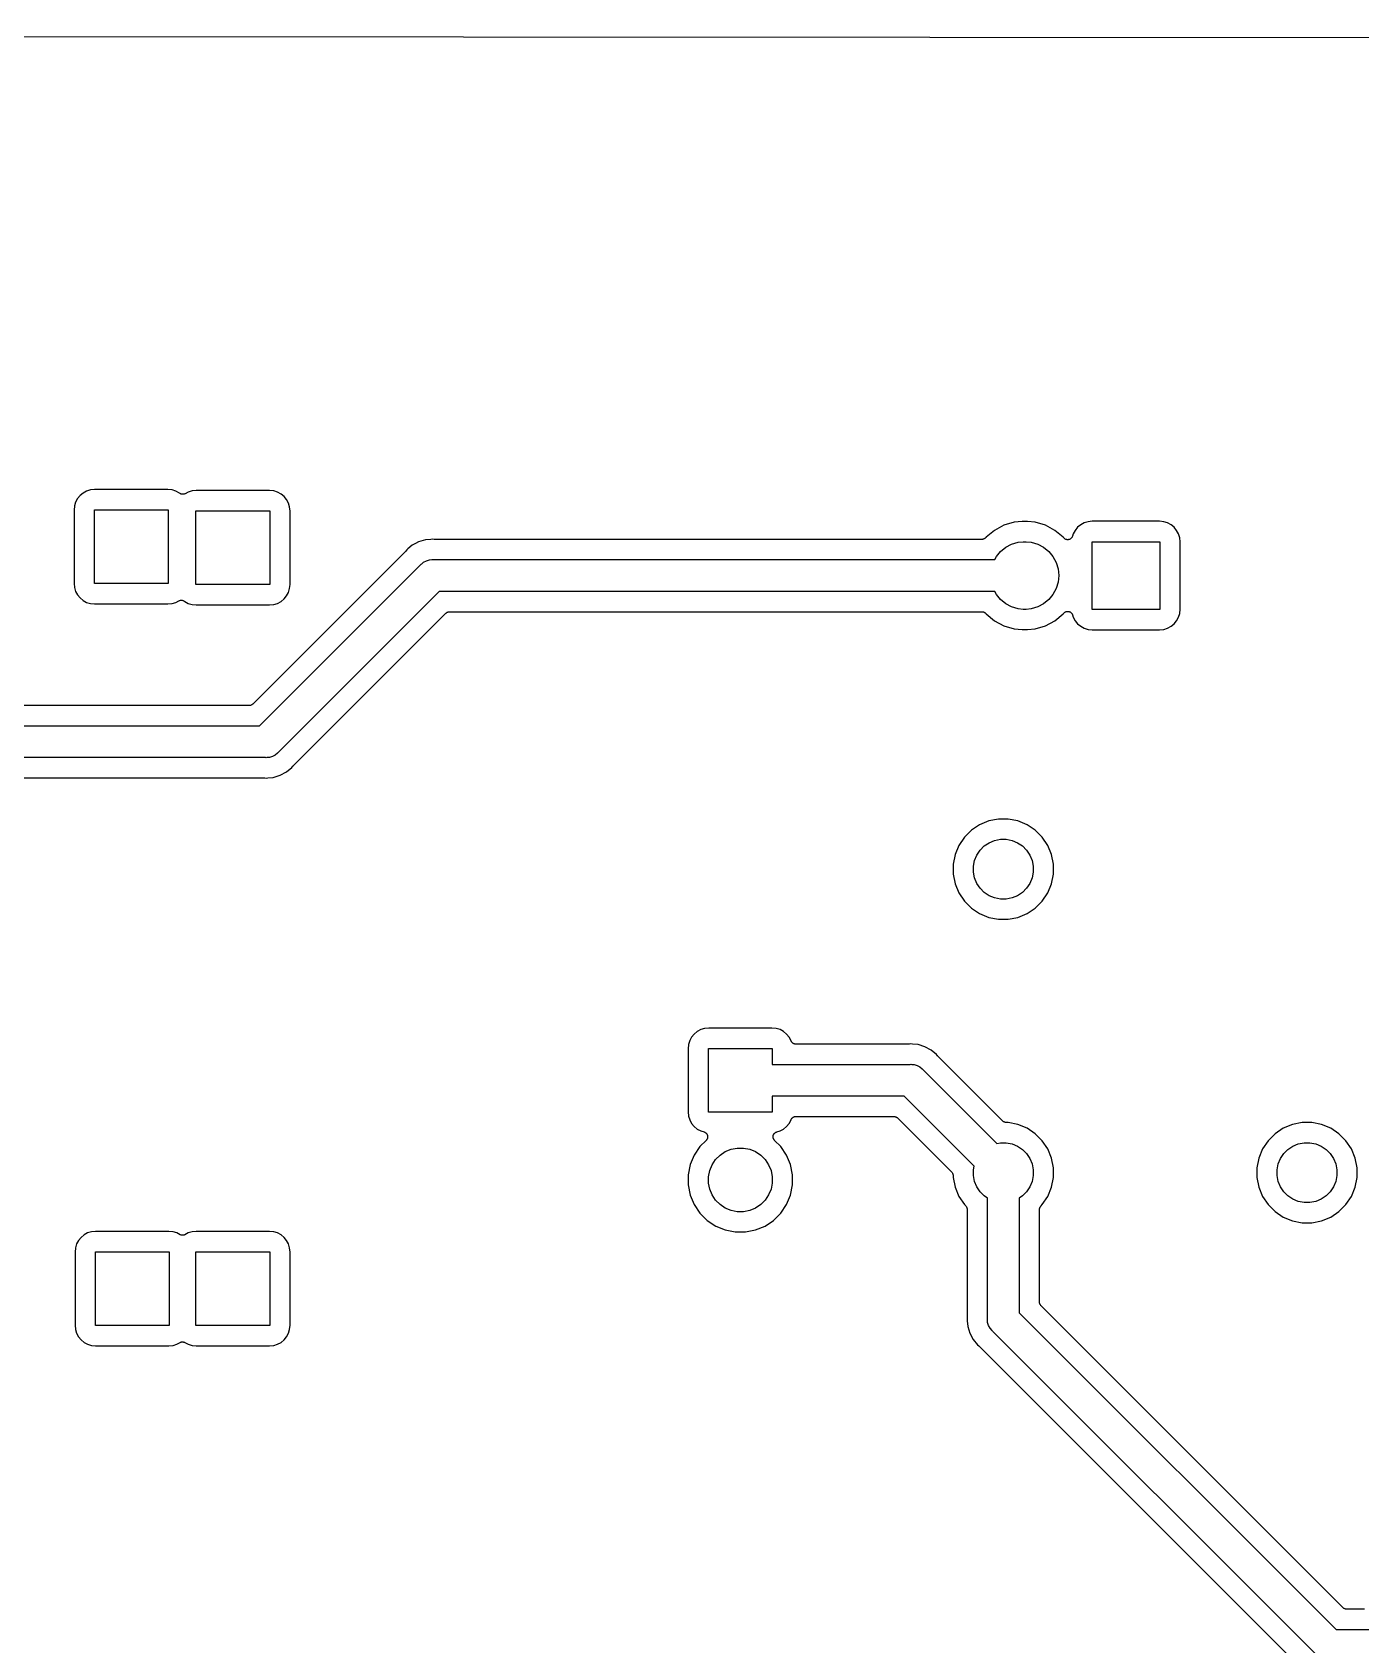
# Model space of a CAD drawing. Extents: x 1.72 to 9.76, y -6.3 to -1.2.
# Drawn here: x 7.324 to 8.637, y -2.794 to -1.2 of the extents above; entities that cross this region are included whole.
import ezdxf

# ---------------------------------------------------------------- set-up
doc = ezdxf.new("R2010")
doc.units = 0
doc.header["$MEASUREMENT"] = 0
doc.layers.add('BLACK', color=7, linetype='CONTINUOUS')

msp = doc.modelspace()

# ---------------------------------------------------------------- linework, layer by layer
at = {"layer": 'BLACK', "linetype": 'CONTINUOUS'}
for p, q in [((1.73651, -1.20029), (9.74654, -1.20628)), ((7.37465, -1.65573), (7.37161, -1.65823)), ((7.37813, -1.65387), (7.37465, -1.65573)), ((7.38189, -1.65273), (7.37813, -1.65387)), ((7.38606, -1.65232), (7.38189, -1.65273)), ((7.4584, -1.65232), (7.38606, -1.65232)), ((7.46257, -1.65273), (7.4584, -1.65232)), ((7.46634, -1.65387), (7.46257, -1.65273)), ((7.46982, -1.65573), (7.46634, -1.65387)), ((7.47002, -1.6559), (7.46982, -1.65573)), ((7.47041, -1.65616), (7.47002, -1.6559)), ((7.47079, -1.65642), (7.47041, -1.65616)), ((7.47081, -1.65643), (7.47079, -1.65642)), ((7.47083, -1.65644), (7.47081, -1.65643)), ((7.47126, -1.65662), (7.47083, -1.65644)), ((7.47169, -1.6568), (7.47126, -1.65662)), ((7.47171, -1.65681), (7.47169, -1.6568)), ((7.47173, -1.65682), (7.47171, -1.65681)), ((7.47219, -1.65691), (7.47173, -1.65682)), ((7.47265, -1.65701), (7.47219, -1.65691)), ((7.47267, -1.65701), (7.47265, -1.65701)), ((7.47269, -1.65701), (7.47267, -1.65701)), ((7.47316, -1.65701), (7.47269, -1.65701)), ((7.47362, -1.65702), (7.47316, -1.65701)), ((7.47364, -1.65701), (7.47362, -1.65702)), ((7.47367, -1.65701), (7.47364, -1.65701)), ((7.47412, -1.65692), (7.47367, -1.65701)), ((7.47458, -1.65684), (7.47412, -1.65692)), ((7.4746, -1.65683), (7.47458, -1.65684)), ((7.47462, -1.65683), (7.4746, -1.65683)), ((7.47505, -1.65665), (7.47462, -1.65683)), ((7.47549, -1.65648), (7.47505, -1.65665)), ((7.47553, -1.65646), (7.47549, -1.65648)), ((7.47555, -1.65644), (7.47553, -1.65646)), ((7.47553, -1.65646), (7.47553, -1.65646)), ((7.47553, -1.65646), (7.47553, -1.65646)), ((7.47852, -1.65486), (7.47555, -1.65644)), ((7.48229, -1.65371), (7.47852, -1.65486)), ((7.48646, -1.6533), (7.48229, -1.65371)), ((7.5588, -1.6533), (7.48646, -1.6533)), ((7.56296, -1.65371), (7.5588, -1.6533)), ((7.56673, -1.65486), (7.56296, -1.65371)), ((7.57021, -1.65672), (7.56673, -1.65486)), ((7.57325, -1.65921), (7.57021, -1.65672)), ((7.36611, -1.66852), (7.36569, -1.67269)), ((7.36569, -1.67269), (7.36569, -1.74503)), ((7.36725, -1.66475), (7.36611, -1.66852)), ((7.36911, -1.66128), (7.36725, -1.66475)), ((7.37161, -1.65823), (7.36911, -1.66128)), ((7.38582, -1.74528), (7.38582, -1.67244)), ((7.38582, -1.67244), (7.45865, -1.67244)), ((7.45865, -1.67244), (7.45865, -1.74528)), ((7.48621, -1.74626), (7.48621, -1.67343)), ((7.48621, -1.67343), (7.55904, -1.67343)), ((7.55904, -1.67343), (7.55904, -1.74626)), ((7.57575, -1.66226), (7.57325, -1.65921)), ((7.57761, -1.66573), (7.57575, -1.66226)), ((7.57875, -1.6695), (7.57761, -1.66573)), ((7.57917, -1.67367), (7.57875, -1.6695)), ((7.57917, -1.74601), (7.57917, -1.67367)), ((8.28444, -1.68767), (8.27515, -1.69263)), ((8.29452, -1.68461), (8.28444, -1.68767)), ((8.30237, -1.68384), (8.29452, -1.68461)), ((8.30763, -1.68384), (8.30237, -1.68384)), ((8.31548, -1.68461), (8.30763, -1.68384)), ((8.32556, -1.68767), (8.31548, -1.68461)), ((8.33485, -1.69263), (8.32556, -1.68767)), ((8.36037, -1.68713), (8.35732, -1.68962)), ((8.36384, -1.68527), (8.36037, -1.68713)), ((8.36761, -1.68412), (8.36384, -1.68527)), ((8.37178, -1.68371), (8.36761, -1.68412)), ((8.43822, -1.68371), (8.37178, -1.68371)), ((8.44239, -1.68412), (8.43822, -1.68371)), ((8.44616, -1.68527), (8.44239, -1.68412)), ((8.44963, -1.68713), (8.44616, -1.68527)), ((8.45268, -1.68962), (8.44963, -1.68713)), ((7.70612, -1.70411), (7.70326, -1.70564)), ((7.71286, -1.70207), (7.70612, -1.70411)), ((7.71835, -1.70153), (7.71286, -1.70207)), ((7.71987, -1.70138), (7.71835, -1.70153)), ((7.71835, -1.70153), (7.71835, -1.70153)), ((7.72138, -1.70153), (7.71987, -1.70138)), ((7.72159, -1.70153), (7.72138, -1.70153)), ((7.7218, -1.70155), (7.72159, -1.70153)), ((7.72187, -1.70155), (7.7218, -1.70155)), ((8.26281, -1.70155), (7.72187, -1.70155)), ((8.26303, -1.70153), (8.26281, -1.70155)), ((8.26325, -1.70153), (8.26303, -1.70153)), ((8.26351, -1.70148), (8.26325, -1.70153)), ((8.26378, -1.70146), (8.26351, -1.70148)), ((8.26399, -1.70139), (8.26378, -1.70146)), ((8.26421, -1.70135), (8.26399, -1.70139)), ((8.26446, -1.70125), (8.26421, -1.70135)), ((8.26471, -1.70117), (8.26446, -1.70125)), ((8.26491, -1.70107), (8.26471, -1.70117)), ((8.26511, -1.70099), (8.26491, -1.70107)), ((8.26534, -1.70084), (8.26511, -1.70099)), ((8.26558, -1.70072), (8.26534, -1.70084)), ((8.26575, -1.70058), (8.26558, -1.70072)), ((8.26593, -1.70046), (8.26575, -1.70058)), ((8.26612, -1.70027), (8.26593, -1.70046)), ((8.26633, -1.7001), (8.26612, -1.70027)), ((8.26647, -1.69993), (8.26633, -1.7001)), ((8.26663, -1.69978), (8.26647, -1.69993)), ((8.26667, -1.69972), (8.26663, -1.69978)), ((8.26701, -1.69931), (8.26667, -1.69972)), ((8.27515, -1.69263), (8.26701, -1.69931)), ((8.29213, -1.70623), (8.29844, -1.70432)), ((8.29844, -1.70432), (8.30336, -1.70384)), ((8.30336, -1.70384), (8.30664, -1.70384)), ((8.30664, -1.70384), (8.31156, -1.70432)), ((8.31156, -1.70432), (8.31787, -1.70623)), ((8.34299, -1.69931), (8.33485, -1.69263)), ((8.34364, -1.70011), (8.34299, -1.69931)), ((8.34397, -1.70044), (8.34364, -1.70011)), ((8.34431, -1.70078), (8.34397, -1.70044)), ((8.34432, -1.70079), (8.34431, -1.70078)), ((8.34433, -1.7008), (8.34432, -1.70079)), ((8.34472, -1.70106), (8.34433, -1.7008)), ((8.34512, -1.70133), (8.34472, -1.70106)), ((8.34513, -1.70133), (8.34512, -1.70133)), ((8.34514, -1.70134), (8.34513, -1.70133)), ((8.34557, -1.70152), (8.34514, -1.70134)), ((8.34602, -1.70171), (8.34557, -1.70152)), ((8.34603, -1.70171), (8.34602, -1.70171)), ((8.34604, -1.70171), (8.34603, -1.70171)), ((8.34651, -1.70181), (8.34604, -1.70171)), ((8.34698, -1.70191), (8.34651, -1.70181)), ((8.34699, -1.70191), (8.34698, -1.70191)), ((8.347, -1.70191), (8.34699, -1.70191)), ((8.34747, -1.70191), (8.347, -1.70191)), ((8.34795, -1.70191), (8.34747, -1.70191)), ((8.34796, -1.70191), (8.34795, -1.70191)), ((8.34797, -1.70191), (8.34796, -1.70191)), ((8.34844, -1.70182), (8.34797, -1.70191)), ((8.34891, -1.70173), (8.34844, -1.70182)), ((8.34892, -1.70173), (8.34891, -1.70173)), ((8.34893, -1.70173), (8.34892, -1.70173)), ((8.34937, -1.70155), (8.34893, -1.70173)), ((8.34981, -1.70137), (8.34937, -1.70155)), ((8.34982, -1.70136), (8.34981, -1.70137)), ((8.34983, -1.70136), (8.34982, -1.70136)), ((8.35023, -1.7011), (8.34983, -1.70136)), ((8.35063, -1.70083), (8.35023, -1.7011)), ((8.35064, -1.70083), (8.35063, -1.70083)), ((8.35065, -1.70082), (8.35064, -1.70083)), ((8.35098, -1.70049), (8.35065, -1.70082)), ((8.35133, -1.70015), (8.35098, -1.70049)), ((8.35134, -1.70014), (8.35133, -1.70015)), ((8.35161, -1.69975), (8.35134, -1.70014)), ((8.35134, -1.70014), (8.35134, -1.70014)), ((8.35188, -1.69935), (8.35161, -1.69975)), ((8.35189, -1.69934), (8.35188, -1.69935)), ((8.35208, -1.6989), (8.35189, -1.69933)), ((8.35189, -1.69933), (8.35189, -1.69934)), ((8.35227, -1.69845), (8.35208, -1.6989)), ((8.35229, -1.69838), (8.35227, -1.69843)), ((8.35227, -1.69843), (8.35227, -1.69843)), ((8.35227, -1.69843), (8.35227, -1.69843)), ((8.35227, -1.69843), (8.35227, -1.69845)), ((8.35297, -1.69614), (8.35229, -1.69838)), ((8.35483, -1.69267), (8.35297, -1.69614)), ((8.35732, -1.68962), (8.35483, -1.69267)), ((8.37154, -1.77076), (8.37154, -1.70384)), ((8.37154, -1.70384), (8.43846, -1.70384)), ((8.43846, -1.70384), (8.43846, -1.77076)), ((8.45517, -1.69267), (8.45268, -1.68962)), ((8.45703, -1.69614), (8.45517, -1.69267)), ((8.45818, -1.69991), (8.45703, -1.69614)), ((8.45859, -1.70408), (8.45818, -1.69991)), ((8.45859, -1.77052), (8.45859, -1.70408)), ((7.69317, -1.71344), (7.54225, -1.86436)), ((7.69331, -1.71327), (7.69317, -1.71344)), ((7.69346, -1.71313), (7.69331, -1.71327)), ((7.6935, -1.71307), (7.69346, -1.71313)), ((7.69447, -1.7119), (7.6935, -1.71307)), ((7.69564, -1.71094), (7.69447, -1.7119)), ((7.69991, -1.70743), (7.69564, -1.71094)), ((7.69564, -1.71094), (7.69564, -1.71094)), ((7.70326, -1.70564), (7.69991, -1.70743)), ((8.27547, -1.72155), (8.27704, -1.71862)), ((8.27704, -1.71862), (8.28122, -1.71352)), ((8.28122, -1.71352), (8.28632, -1.70934)), ((8.28632, -1.70934), (8.29213, -1.70623)), ((8.31787, -1.70623), (8.32368, -1.70934)), ((8.32368, -1.70934), (8.32878, -1.71352)), ((8.32878, -1.71352), (8.33296, -1.71862)), ((8.33296, -1.71862), (8.33607, -1.72443)), ((7.54907, -1.88583), (7.70818, -1.72671)), ((7.70818, -1.72671), (7.70868, -1.72611)), ((7.70868, -1.72611), (7.70928, -1.72562)), ((7.70928, -1.72562), (7.71107, -1.72414)), ((7.70928, -1.72562), (7.70928, -1.72562)), ((7.71107, -1.72414), (7.71381, -1.72268)), ((7.71107, -1.72414), (7.71107, -1.72414)), ((7.71107, -1.72414), (7.71107, -1.72414)), ((7.71381, -1.72268), (7.71678, -1.72178)), ((7.71678, -1.72178), (7.71909, -1.72155)), ((7.71909, -1.72155), (7.71987, -1.72148)), ((7.71909, -1.72155), (7.71909, -1.72155)), ((7.71987, -1.72148), (7.72064, -1.72155)), ((7.72064, -1.72155), (8.27547, -1.72155)), ((8.33607, -1.72443), (8.33798, -1.73074)), ((8.33798, -1.73074), (8.33863, -1.7373)), ((8.33863, -1.7373), (8.33798, -1.74386)), ((7.36569, -1.74503), (7.36611, -1.7492)), ((7.36611, -1.7492), (7.36725, -1.75297)), ((7.36725, -1.75297), (7.36911, -1.75644)), ((7.45865, -1.74528), (7.38582, -1.74528)), ((7.55904, -1.74626), (7.48621, -1.74626)), ((7.72639, -1.75305), (7.56727, -1.91216)), ((7.57761, -1.75395), (7.57875, -1.75018)), ((7.57875, -1.75018), (7.57917, -1.74601)), ((8.27547, -1.75305), (7.72639, -1.75305)), ((8.27704, -1.75598), (8.27547, -1.75305)), ((8.33607, -1.75017), (8.33296, -1.75598)), ((8.33798, -1.74386), (8.33607, -1.75017)), ((7.36911, -1.75644), (7.37161, -1.75949)), ((7.37161, -1.75949), (7.37465, -1.76199)), ((7.37465, -1.76199), (7.37813, -1.76384)), ((7.37813, -1.76384), (7.38189, -1.76499)), ((7.38189, -1.76499), (7.38606, -1.7654)), ((7.38606, -1.7654), (7.4584, -1.7654)), ((7.4584, -1.7654), (7.46257, -1.76499)), ((7.46257, -1.76499), (7.46634, -1.76384)), ((7.46634, -1.76384), (7.46931, -1.76226)), ((7.46931, -1.76226), (7.46933, -1.76224)), ((7.46933, -1.76224), (7.46937, -1.76222)), ((7.46933, -1.76224), (7.46933, -1.76224)), ((7.46933, -1.76224), (7.46933, -1.76224)), ((7.46937, -1.76222), (7.46981, -1.76205)), ((7.46981, -1.76205), (7.47024, -1.76187)), ((7.47024, -1.76187), (7.47026, -1.76187)), ((7.47026, -1.76187), (7.47028, -1.76186)), ((7.47028, -1.76186), (7.47074, -1.76178)), ((7.47074, -1.76178), (7.47119, -1.76169)), ((7.47119, -1.76169), (7.47122, -1.76169)), ((7.47122, -1.76169), (7.47124, -1.76168)), ((7.47124, -1.76168), (7.4717, -1.76169)), ((7.4717, -1.76169), (7.47217, -1.76169)), ((7.47217, -1.76169), (7.47219, -1.7617)), ((7.47219, -1.7617), (7.47221, -1.7617)), ((7.47221, -1.7617), (7.47267, -1.76179)), ((7.47267, -1.76179), (7.47313, -1.76188)), ((7.47313, -1.76188), (7.47315, -1.76189)), ((7.47315, -1.76189), (7.47317, -1.7619)), ((7.47317, -1.7619), (7.4736, -1.76208)), ((7.4736, -1.76208), (7.47403, -1.76226)), ((7.47403, -1.76226), (7.47405, -1.76227)), ((7.47405, -1.76227), (7.47407, -1.76228)), ((7.47407, -1.76228), (7.47445, -1.76254)), ((7.47445, -1.76254), (7.47484, -1.7628)), ((7.47484, -1.7628), (7.47504, -1.76297)), ((7.47504, -1.76297), (7.47852, -1.76483)), ((7.47852, -1.76483), (7.48229, -1.76597)), ((7.48229, -1.76597), (7.48646, -1.76638)), ((7.48646, -1.76638), (7.5588, -1.76638)), ((7.5588, -1.76638), (7.56296, -1.76597)), ((7.56296, -1.76597), (7.56673, -1.76483)), ((7.56673, -1.76483), (7.57021, -1.76297)), ((7.57021, -1.76297), (7.57325, -1.76047)), ((7.57325, -1.76047), (7.57575, -1.75743)), ((7.57575, -1.75743), (7.57761, -1.75395)), ((8.28122, -1.76108), (8.27704, -1.75598)), ((8.28632, -1.76526), (8.28122, -1.76108)), ((8.29213, -1.76837), (8.28632, -1.76526)), ((8.29844, -1.77028), (8.29213, -1.76837)), ((8.31787, -1.76837), (8.31156, -1.77028)), ((8.32368, -1.76526), (8.31787, -1.76837)), ((8.32878, -1.76108), (8.32368, -1.76526)), ((8.33296, -1.75598), (8.32878, -1.76108)), ((7.58228, -1.92544), (7.73321, -1.77451)), ((7.73321, -1.77451), (7.73322, -1.7745)), ((7.73322, -1.7745), (7.73326, -1.77446)), ((7.73322, -1.7745), (7.73322, -1.7745)), ((7.73322, -1.7745), (7.73322, -1.7745)), ((7.73326, -1.77446), (7.73362, -1.77417)), ((7.73362, -1.77417), (7.73398, -1.77388)), ((7.73398, -1.77388), (7.734, -1.77387)), ((7.734, -1.77387), (7.73402, -1.77385)), ((7.73402, -1.77385), (7.73443, -1.77364)), ((7.73443, -1.77364), (7.73484, -1.77343)), ((7.73484, -1.77343), (7.73486, -1.77342)), ((7.73486, -1.77342), (7.73489, -1.77341)), ((7.73489, -1.77341), (7.73533, -1.77328)), ((7.73533, -1.77328), (7.73577, -1.77314)), ((7.73577, -1.77314), (7.7358, -1.77314)), ((7.7358, -1.77314), (7.73582, -1.77313)), ((7.73582, -1.77313), (7.73628, -1.77309)), ((7.73628, -1.77309), (7.73674, -1.77305)), ((7.73674, -1.77305), (8.26281, -1.77305)), ((8.26281, -1.77305), (8.26288, -1.77305)), ((8.26288, -1.77305), (8.2631, -1.77307)), ((8.2631, -1.77307), (8.26332, -1.77307)), ((8.26332, -1.77307), (8.26358, -1.77313)), ((8.26358, -1.77313), (8.26385, -1.77316)), ((8.26385, -1.77316), (8.26406, -1.77322)), ((8.26406, -1.77322), (8.26427, -1.77327)), ((8.26427, -1.77327), (8.26452, -1.77337)), ((8.26452, -1.77337), (8.26478, -1.77345)), ((8.26478, -1.77345), (8.26497, -1.77356)), ((8.26497, -1.77356), (8.26517, -1.77364)), ((8.26517, -1.77364), (8.2654, -1.77379)), ((8.2654, -1.77379), (8.26563, -1.77392)), ((8.26563, -1.77392), (8.2658, -1.77406)), ((8.2658, -1.77406), (8.26598, -1.77419)), ((8.26598, -1.77419), (8.26617, -1.77438)), ((8.26617, -1.77438), (8.26638, -1.77455)), ((8.26638, -1.77455), (8.26652, -1.77472)), ((8.26652, -1.77472), (8.26667, -1.77488)), ((8.26667, -1.77488), (8.26701, -1.77529)), ((8.26701, -1.77529), (8.27515, -1.78197)), ((8.27515, -1.78197), (8.28444, -1.78693)), ((8.30336, -1.77076), (8.29844, -1.77028)), ((8.30664, -1.77076), (8.30336, -1.77076)), ((8.31156, -1.77028), (8.30664, -1.77076)), ((8.32556, -1.78693), (8.33485, -1.78197)), ((8.33485, -1.78197), (8.34299, -1.77529)), ((8.34299, -1.77529), (8.34364, -1.77449)), ((8.34364, -1.77449), (8.34367, -1.77446)), ((8.34367, -1.77446), (8.34368, -1.77444)), ((8.34367, -1.77446), (8.34367, -1.77446)), ((8.34367, -1.77446), (8.34367, -1.77446)), ((8.34368, -1.77444), (8.34403, -1.77411)), ((8.34403, -1.77411), (8.34437, -1.77377)), ((8.34437, -1.77377), (8.34438, -1.77377)), ((8.34438, -1.77376), (8.34479, -1.7735)), ((8.34438, -1.77377), (8.34438, -1.77376)), ((8.34479, -1.7735), (8.34518, -1.77324)), ((8.34518, -1.77324), (8.34519, -1.77323)), ((8.34519, -1.77323), (8.3452, -1.77323)), ((8.3452, -1.77323), (8.34564, -1.77305)), ((8.34564, -1.77305), (8.34609, -1.77287)), ((8.34609, -1.77287), (8.3461, -1.77287)), ((8.3461, -1.77287), (8.34611, -1.77287)), ((8.34611, -1.77287), (8.34657, -1.77278)), ((8.34657, -1.77278), (8.34704, -1.77269)), ((8.34704, -1.77269), (8.34706, -1.77269)), ((8.34706, -1.77269), (8.34707, -1.77269)), ((8.34707, -1.77269), (8.34754, -1.77269)), ((8.34754, -1.77269), (8.34802, -1.77269)), ((8.34802, -1.77269), (8.34803, -1.7727)), ((8.34803, -1.7727), (8.34804, -1.7727)), ((8.34804, -1.7727), (8.3485, -1.77279)), ((8.3485, -1.77279), (8.34898, -1.77289)), ((8.34898, -1.77289), (8.34899, -1.77289)), ((8.34899, -1.77289), (8.349, -1.77289)), ((8.349, -1.77289), (8.34943, -1.77308)), ((8.34943, -1.77308), (8.34988, -1.77327)), ((8.34988, -1.77327), (8.34989, -1.77327)), ((8.34989, -1.77327), (8.3499, -1.77328)), ((8.3499, -1.77328), (8.35029, -1.77354)), ((8.35029, -1.77354), (8.35069, -1.77381)), ((8.35069, -1.77381), (8.35069, -1.77382)), ((8.35069, -1.77382), (8.3507, -1.77382)), ((8.3507, -1.77382), (8.35104, -1.77416)), ((8.35104, -1.77416), (8.35137, -1.7745)), ((8.35137, -1.7745), (8.35138, -1.77451)), ((8.35138, -1.77451), (8.35139, -1.77452)), ((8.35139, -1.77452), (8.35165, -1.77492)), ((8.35165, -1.77492), (8.35192, -1.77531)), ((8.35192, -1.77531), (8.35192, -1.77532)), ((8.35192, -1.77532), (8.35193, -1.77533)), ((8.35193, -1.77533), (8.3521, -1.77576)), ((8.3521, -1.77576), (8.35229, -1.77622)), ((8.35229, -1.77622), (8.35297, -1.77846)), ((8.35297, -1.77846), (8.35483, -1.78193)), ((8.35483, -1.78193), (8.35732, -1.78498)), ((8.35732, -1.78498), (8.36037, -1.78747)), ((8.43846, -1.77076), (8.37154, -1.77076)), ((8.44963, -1.78747), (8.45268, -1.78498)), ((8.45268, -1.78498), (8.45517, -1.78193)), ((8.45517, -1.78193), (8.45703, -1.77846)), ((8.45703, -1.77846), (8.45818, -1.77469)), ((8.45818, -1.77469), (8.45859, -1.77052)), ((8.28444, -1.78693), (8.29452, -1.78999)), ((8.29452, -1.78999), (8.30237, -1.79076)), ((8.30237, -1.79076), (8.30763, -1.79076)), ((8.30763, -1.79076), (8.31548, -1.78999)), ((8.31548, -1.78999), (8.32556, -1.78693)), ((8.36037, -1.78747), (8.36384, -1.78933)), ((8.36384, -1.78933), (8.36761, -1.79048)), ((8.36761, -1.79048), (8.37178, -1.79089)), ((8.37178, -1.79089), (8.43822, -1.79089)), ((8.43822, -1.79089), (8.44239, -1.79048)), ((8.44239, -1.79048), (8.44616, -1.78933)), ((8.44616, -1.78933), (8.44963, -1.78747)), ((7.54184, -1.8647), (7.54148, -1.86499)), ((7.5422, -1.86441), (7.54184, -1.8647)), ((7.54223, -1.86438), (7.5422, -1.86441)), ((7.54224, -1.86437), (7.54223, -1.86438)), ((7.54225, -1.86436), (7.54224, -1.86437)), ((7.54224, -1.86437), (7.54224, -1.86437)), ((7.53871, -1.86583), (6.97651, -1.86583)), ((7.53917, -1.86578), (7.53871, -1.86583)), ((7.53963, -1.86574), (7.53917, -1.86578)), ((7.53966, -1.86573), (7.53963, -1.86574)), ((7.53968, -1.86573), (7.53966, -1.86573)), ((7.54012, -1.8656), (7.53968, -1.86573)), ((7.54057, -1.86547), (7.54012, -1.8656)), ((7.54059, -1.86546), (7.54057, -1.86547)), ((7.54062, -1.86545), (7.54059, -1.86546)), ((7.54103, -1.86523), (7.54062, -1.86545)), ((7.54144, -1.86502), (7.54103, -1.86523)), ((7.54146, -1.865), (7.54144, -1.86502)), ((7.54148, -1.86499), (7.54146, -1.865)), ((6.91616, -1.88583), (7.54907, -1.88583)), ((7.56727, -1.91216), (7.56678, -1.91276)), ((7.55482, -1.91732), (6.87891, -1.91732)), ((7.55559, -1.9174), (7.55482, -1.91732)), ((7.55636, -1.91732), (7.55559, -1.9174)), ((7.55868, -1.91709), (7.55636, -1.91732)), ((7.55636, -1.91732), (7.55636, -1.91732)), ((7.56165, -1.91619), (7.55868, -1.91709)), ((7.56438, -1.91473), (7.56165, -1.91619)), ((7.56678, -1.91276), (7.56438, -1.91473)), ((7.57555, -1.93144), (7.58099, -1.92697)), ((7.58099, -1.92697), (7.58195, -1.9258)), ((7.58195, -1.9258), (7.582, -1.92575)), ((7.582, -1.92575), (7.58215, -1.9256)), ((7.58215, -1.9256), (7.58228, -1.92544)), ((6.88014, -1.93732), (7.55359, -1.93732)), ((7.55359, -1.93732), (7.55366, -1.93732)), ((7.55366, -1.93732), (7.55387, -1.93735)), ((7.55387, -1.93735), (7.55408, -1.93735)), ((7.55408, -1.93735), (7.55559, -1.9375)), ((7.55559, -1.9375), (7.5571, -1.93735)), ((7.5571, -1.93735), (7.55711, -1.93735)), ((7.55711, -1.93735), (7.5626, -1.93681)), ((7.5626, -1.93681), (7.56934, -1.93476)), ((7.56934, -1.93476), (7.57555, -1.93144)), ((8.25235, -1.98907), (8.24545, -1.99597)), ((8.26047, -1.98365), (8.25235, -1.98907)), ((8.26948, -1.97991), (8.26047, -1.98365)), ((8.27906, -1.97801), (8.26948, -1.97991)), ((8.28882, -1.97801), (8.27906, -1.97801)), ((8.29839, -1.97991), (8.28882, -1.97801)), ((8.30741, -1.98365), (8.29839, -1.97991)), ((8.31552, -1.98907), (8.30741, -1.98365)), ((8.32242, -1.99597), (8.31552, -1.98907)), ((8.24003, -2.00409), (8.23629, -2.01311)), ((8.24545, -1.99597), (8.24003, -2.00409)), ((8.26098, -2.00872), (8.2651, -2.00461)), ((8.2651, -2.00461), (8.26994, -2.00137)), ((8.26994, -2.00137), (8.27532, -1.99914)), ((8.27532, -1.99914), (8.28103, -1.99801)), ((8.28103, -1.99801), (8.28685, -1.99801)), ((8.28685, -1.99801), (8.29256, -1.99914)), ((8.29256, -1.99914), (8.29793, -2.00137)), ((8.29793, -2.00137), (8.30277, -2.00461)), ((8.30277, -2.00461), (8.30689, -2.00872)), ((8.32785, -2.00409), (8.32242, -1.99597)), ((8.33158, -2.01311), (8.32785, -2.00409)), ((8.23629, -2.01311), (8.23439, -2.02268)), ((8.23439, -2.02268), (8.23439, -2.03244)), ((8.25439, -2.02465), (8.25552, -2.01894)), ((8.25552, -2.01894), (8.25775, -2.01356)), ((8.25775, -2.01356), (8.26098, -2.00872)), ((8.30689, -2.00872), (8.31012, -2.01356)), ((8.31012, -2.01356), (8.31235, -2.01894)), ((8.31235, -2.01894), (8.31349, -2.02465)), ((8.33349, -2.02268), (8.33158, -2.01311)), ((8.33349, -2.03244), (8.33349, -2.02268)), ((8.23439, -2.03244), (8.23629, -2.04201)), ((8.25439, -2.03047), (8.25439, -2.02465)), ((8.25552, -2.03618), (8.25439, -2.03047)), ((8.25775, -2.04156), (8.25552, -2.03618)), ((8.31235, -2.03618), (8.31012, -2.04156)), ((8.31349, -2.03047), (8.31235, -2.03618)), ((8.31349, -2.02465), (8.31349, -2.03047)), ((8.33158, -2.04201), (8.33349, -2.03244)), ((8.23629, -2.04201), (8.24003, -2.05103)), ((8.24003, -2.05103), (8.24545, -2.05915)), ((8.26098, -2.0464), (8.25775, -2.04156)), ((8.2651, -2.05051), (8.26098, -2.0464)), ((8.26994, -2.05375), (8.2651, -2.05051)), ((8.27532, -2.05597), (8.26994, -2.05375)), ((8.28103, -2.05711), (8.27532, -2.05597)), ((8.29256, -2.05597), (8.28685, -2.05711)), ((8.29793, -2.05375), (8.29256, -2.05597)), ((8.30277, -2.05051), (8.29793, -2.05375)), ((8.30689, -2.0464), (8.30277, -2.05051)), ((8.31012, -2.04156), (8.30689, -2.0464)), ((8.32242, -2.05915), (8.32785, -2.05103)), ((8.32785, -2.05103), (8.33158, -2.04201)), ((8.24545, -2.05915), (8.25235, -2.06605)), ((8.25235, -2.06605), (8.26047, -2.07147)), ((8.26047, -2.07147), (8.26948, -2.0752)), ((8.28685, -2.05711), (8.28103, -2.05711)), ((8.29839, -2.0752), (8.30741, -2.07147)), ((8.30741, -2.07147), (8.31552, -2.06605)), ((8.31552, -2.06605), (8.32242, -2.05915)), ((8.26948, -2.0752), (8.27906, -2.07711)), ((8.27906, -2.07711), (8.28882, -2.07711)), ((8.28882, -2.07711), (8.29839, -2.0752)), ((7.97403, -2.19703), (7.97289, -2.2008)), ((7.97589, -2.19356), (7.97403, -2.19703)), ((7.97839, -2.19051), (7.97589, -2.19356)), ((7.98143, -2.18801), (7.97839, -2.19051)), ((7.98491, -2.18616), (7.98143, -2.18801)), ((7.98868, -2.18501), (7.98491, -2.18616)), ((7.99284, -2.1846), (7.98868, -2.18501)), ((8.05534, -2.1846), (7.99284, -2.1846)), ((8.05951, -2.18501), (8.05534, -2.1846)), ((8.06328, -2.18616), (8.05951, -2.18501)), ((8.06676, -2.18801), (8.06328, -2.18616)), ((8.0698, -2.19051), (8.06676, -2.18801)), ((8.0723, -2.19356), (8.0698, -2.19051)), ((8.07421, -2.19713), (8.0723, -2.19356)), ((8.07427, -2.19735), (8.07421, -2.19713)), ((8.0744, -2.19758), (8.07427, -2.19735)), ((8.0745, -2.19783), (8.0744, -2.19758)), ((8.07462, -2.19801), (8.0745, -2.19783)), ((8.07473, -2.19821), (8.07462, -2.19801)), ((8.07489, -2.19842), (8.07473, -2.19821)), ((8.07504, -2.19864), (8.07489, -2.19842)), ((8.0752, -2.1988), (8.07504, -2.19864)), ((8.07534, -2.19897), (8.0752, -2.1988)), ((8.07554, -2.19914), (8.07534, -2.19897)), ((8.07573, -2.19933), (8.07554, -2.19914)), ((8.07591, -2.19945), (8.07573, -2.19933)), ((8.07608, -2.1996), (8.07591, -2.19945)), ((7.97289, -2.2008), (7.97248, -2.20497)), ((7.97248, -2.20497), (7.97248, -2.26747)), ((7.9926, -2.26772), (7.9926, -2.20472)), ((7.9926, -2.20472), (8.05559, -2.20472)), ((8.05559, -2.20472), (8.05559, -2.22047)), ((8.07632, -2.19973), (8.07608, -2.1996)), ((8.07654, -2.19987), (8.07632, -2.19973)), ((8.07674, -2.19996), (8.07654, -2.19987)), ((8.07694, -2.20007), (8.07674, -2.19996)), ((8.07719, -2.20015), (8.07694, -2.20007)), ((8.07744, -2.20025), (8.07719, -2.20015)), ((8.07766, -2.2003), (8.07744, -2.20025)), ((8.07787, -2.20036), (8.07766, -2.2003)), ((8.07813, -2.20039), (8.07787, -2.20036)), ((8.07839, -2.20045), (8.07813, -2.20039)), ((8.07862, -2.20045), (8.07839, -2.20045)), ((8.07884, -2.20047), (8.07862, -2.20045)), ((8.07891, -2.20047), (8.07884, -2.20047)), ((8.1906, -2.20047), (8.07891, -2.20047)), ((8.19081, -2.20045), (8.1906, -2.20047)), ((8.19102, -2.20045), (8.19081, -2.20045)), ((8.19109, -2.20045), (8.19102, -2.20045)), ((8.1926, -2.2003), (8.19109, -2.20045)), ((8.19411, -2.20045), (8.1926, -2.2003)), ((8.19961, -2.20099), (8.19411, -2.20045)), ((8.19411, -2.20045), (8.19411, -2.20045)), ((8.20634, -2.20303), (8.19961, -2.20099)), ((8.21256, -2.20635), (8.20634, -2.20303)), ((8.218, -2.21082), (8.21256, -2.20635)), ((8.21896, -2.21199), (8.218, -2.21082)), ((8.21911, -2.21214), (8.21896, -2.21199)), ((8.21924, -2.21231), (8.21911, -2.21214)), ((8.21929, -2.21236), (8.21924, -2.21231)), ((8.28348, -2.27654), (8.21929, -2.21236)), ((8.05559, -2.22047), (8.19182, -2.22047)), ((8.19182, -2.22047), (8.1926, -2.2204)), ((8.1926, -2.2204), (8.1926, -2.2204)), ((8.1926, -2.2204), (8.19337, -2.22047)), ((8.19337, -2.22047), (8.19337, -2.22047)), ((8.19337, -2.22047), (8.19569, -2.2207)), ((8.19569, -2.2207), (8.19865, -2.2216)), ((8.19865, -2.2216), (8.20139, -2.22306)), ((8.20139, -2.22306), (8.20379, -2.22503)), ((8.20379, -2.22503), (8.20428, -2.22563)), ((8.20428, -2.22563), (8.27738, -2.29873)), ((8.18608, -2.25197), (8.05559, -2.25197)), ((8.05559, -2.25197), (8.05559, -2.26772)), ((8.25511, -2.321), (8.18608, -2.25197)), ((7.97248, -2.26747), (7.97289, -2.27164)), ((7.97289, -2.27164), (7.97403, -2.27541)), ((7.97403, -2.27541), (7.97589, -2.27888)), ((7.97589, -2.27888), (7.97839, -2.28193)), ((8.05559, -2.26772), (7.9926, -2.26772)), ((8.0698, -2.28193), (8.0723, -2.27888)), ((8.0723, -2.27888), (8.07419, -2.27535)), ((8.07419, -2.27535), (8.07423, -2.27524)), ((8.07423, -2.27524), (8.0743, -2.27503)), ((8.0743, -2.27503), (8.07443, -2.2748)), ((8.07443, -2.2748), (8.07453, -2.27455)), ((8.07453, -2.27455), (8.07466, -2.27437)), ((8.07466, -2.27437), (8.07476, -2.27417)), ((8.07476, -2.27417), (8.07493, -2.27397)), ((8.07493, -2.27397), (8.07508, -2.27375)), ((8.07508, -2.27375), (8.07524, -2.27359)), ((8.07524, -2.27359), (8.07539, -2.27342)), ((8.07539, -2.27342), (8.07559, -2.27325)), ((8.07559, -2.27325), (8.07578, -2.27307)), ((8.07578, -2.27307), (8.07597, -2.27295)), ((8.07597, -2.27295), (8.07614, -2.2728)), ((8.07614, -2.2728), (8.07638, -2.27268)), ((8.07638, -2.27268), (8.0766, -2.27253)), ((8.0766, -2.27253), (8.07681, -2.27245)), ((8.07681, -2.27245), (8.077, -2.27235)), ((8.077, -2.27235), (8.07726, -2.27227)), ((8.07726, -2.27227), (8.0775, -2.27217)), ((8.0775, -2.27217), (8.07772, -2.27213)), ((8.07772, -2.27213), (8.07794, -2.27206)), ((8.07794, -2.27206), (8.0782, -2.27204)), ((8.0782, -2.27204), (8.07846, -2.27199)), ((8.07846, -2.27199), (8.07869, -2.27199)), ((8.07869, -2.27199), (8.07891, -2.27197)), ((8.07891, -2.27197), (8.17572, -2.27197)), ((8.17572, -2.27197), (8.17574, -2.27197)), ((8.17574, -2.27197), (8.17574, -2.27197)), ((8.17574, -2.27197), (8.17574, -2.27197)), ((8.17574, -2.27197), (8.17579, -2.27197)), ((8.17579, -2.27197), (8.17625, -2.27202)), ((8.17625, -2.27202), (8.17671, -2.27207)), ((8.17671, -2.27207), (8.17673, -2.27207)), ((8.17673, -2.27207), (8.17676, -2.27208)), ((8.17676, -2.27208), (8.1772, -2.27222)), ((8.1772, -2.27222), (8.17764, -2.27235)), ((8.17764, -2.27235), (8.17766, -2.27236)), ((8.17766, -2.27236), (8.17769, -2.27237)), ((8.17769, -2.27237), (8.1781, -2.2726)), ((8.1781, -2.2726), (8.1785, -2.27281)), ((8.1785, -2.27281), (8.17852, -2.27283)), ((8.17852, -2.27283), (8.17854, -2.27284)), ((8.17854, -2.27284), (8.1789, -2.27314)), ((8.1789, -2.27314), (8.17926, -2.27343)), ((8.17926, -2.27343), (8.23292, -2.3271)), ((8.28383, -2.27684), (8.28348, -2.27654)), ((8.28419, -2.27713), (8.28383, -2.27684)), ((8.28421, -2.27715), (8.28419, -2.27713)), ((8.28423, -2.27716), (8.28421, -2.27715)), ((8.28464, -2.27738), (8.28423, -2.27716)), ((8.28504, -2.2776), (8.28464, -2.27738)), ((8.28507, -2.27761), (8.28504, -2.2776)), ((8.28509, -2.27763), (8.28507, -2.27761)), ((8.28553, -2.27776), (8.28509, -2.27763)), ((8.28597, -2.2779), (8.28553, -2.27776)), ((8.286, -2.2779), (8.28597, -2.2779)), ((8.28603, -2.27791), (8.286, -2.2779)), ((8.28648, -2.27796), (8.28603, -2.27791)), ((8.28694, -2.27801), (8.28648, -2.27796)), ((8.287, -2.27801), (8.28694, -2.27801)), ((8.28701, -2.27801), (8.287, -2.27801)), ((8.287, -2.27801), (8.287, -2.27801)), ((8.287, -2.27801), (8.287, -2.27801)), ((8.28882, -2.27801), (8.28701, -2.27801)), ((8.29839, -2.27991), (8.28882, -2.27801)), ((8.57906, -2.27801), (8.56948, -2.27991)), ((8.58882, -2.27801), (8.57906, -2.27801)), ((8.59839, -2.27991), (8.58882, -2.27801)), ((7.97839, -2.28193), (7.98143, -2.28443)), ((7.98143, -2.28443), (7.98491, -2.28628)), ((7.98491, -2.28628), (7.98822, -2.28729)), ((7.98822, -2.28729), (7.98829, -2.28731)), ((7.98829, -2.28731), (7.9885, -2.2874)), ((7.9885, -2.2874), (7.98872, -2.28747)), ((7.98872, -2.28747), (7.98895, -2.28759)), ((7.98895, -2.28759), (7.98918, -2.28769)), ((7.98918, -2.28769), (7.98938, -2.28783)), ((7.98938, -2.28783), (7.98958, -2.28794)), ((7.98958, -2.28794), (7.98978, -2.2881)), ((7.98978, -2.2881), (7.98999, -2.28825)), ((7.98999, -2.28825), (7.99015, -2.28841)), ((7.99015, -2.28841), (7.99033, -2.28856)), ((7.99033, -2.28856), (7.99049, -2.28876)), ((7.99049, -2.28876), (7.99067, -2.28895)), ((7.99076, -2.29505), (7.99062, -2.29527)), ((7.99067, -2.28895), (7.9908, -2.28914)), ((7.99092, -2.29485), (7.99076, -2.29505)), ((7.9908, -2.28914), (7.99094, -2.28932)), ((7.99103, -2.29465), (7.99092, -2.29485)), ((7.99094, -2.28932), (7.99106, -2.28955)), ((7.99116, -2.29446), (7.99103, -2.29465)), ((7.99106, -2.28955), (7.9912, -2.28976)), ((7.99126, -2.29422), (7.99116, -2.29446)), ((7.9912, -2.28976), (7.99129, -2.28998)), ((7.99139, -2.29399), (7.99126, -2.29422)), ((7.99129, -2.28998), (7.9914, -2.29018)), ((7.99145, -2.29377), (7.99139, -2.29399)), ((7.9914, -2.29018), (7.99147, -2.29043)), ((7.99154, -2.29356), (7.99145, -2.29377)), ((7.99147, -2.29043), (7.99157, -2.29067)), ((7.9916, -2.29331), (7.99154, -2.29356)), ((7.99157, -2.29067), (7.99161, -2.2909)), ((7.99167, -2.29306), (7.9916, -2.29331)), ((7.99161, -2.2909), (7.99168, -2.29112)), ((7.99169, -2.29283), (7.99167, -2.29306)), ((7.99168, -2.29112), (7.9917, -2.29137)), ((7.99174, -2.2926), (7.99169, -2.29283)), ((7.9917, -2.29137), (7.99175, -2.29163)), ((7.99177, -2.29209), (7.99174, -2.29235)), ((7.99174, -2.29235), (7.99174, -2.2926)), ((7.99175, -2.29163), (7.99175, -2.29186)), ((7.99175, -2.29186), (7.99177, -2.29209)), ((8.05642, -2.29202), (8.05644, -2.29179)), ((8.05644, -2.29228), (8.05642, -2.29202)), ((8.05644, -2.29179), (8.05645, -2.29156)), ((8.05644, -2.29253), (8.05644, -2.29228)), ((8.05648, -2.29276), (8.05644, -2.29253)), ((8.05645, -2.29156), (8.0565, -2.29131)), ((8.0565, -2.29299), (8.05648, -2.29276)), ((8.0565, -2.29131), (8.05653, -2.29105)), ((8.05658, -2.29324), (8.0565, -2.29299)), ((8.05653, -2.29105), (8.05659, -2.29083)), ((8.05662, -2.29349), (8.05658, -2.29324)), ((8.05659, -2.29083), (8.05664, -2.2906)), ((8.05671, -2.29371), (8.05662, -2.29349)), ((8.05664, -2.2906), (8.05674, -2.29036)), ((8.05678, -2.29393), (8.05671, -2.29371)), ((8.05674, -2.29036), (8.05682, -2.29012)), ((8.0569, -2.29416), (8.05678, -2.29393)), ((8.05682, -2.29012), (8.05693, -2.28992)), ((8.05699, -2.2944), (8.0569, -2.29416)), ((8.05693, -2.28992), (8.05702, -2.2897)), ((8.05712, -2.29459), (8.05699, -2.2944)), ((8.05702, -2.2897), (8.05716, -2.28949)), ((8.05723, -2.2948), (8.05712, -2.29459)), ((8.05716, -2.28949), (8.05728, -2.28926)), ((8.05739, -2.295), (8.05723, -2.2948)), ((8.05728, -2.28926), (8.05743, -2.28908)), ((8.05753, -2.29521), (8.05739, -2.295)), ((8.05743, -2.28908), (8.05756, -2.28889)), ((8.05756, -2.28889), (8.05774, -2.28871)), ((8.05774, -2.28871), (8.05791, -2.28851)), ((8.05791, -2.28851), (8.05809, -2.28837)), ((8.05809, -2.28837), (8.05825, -2.2882)), ((8.05825, -2.2882), (8.05847, -2.28806)), ((8.05847, -2.28806), (8.05867, -2.2879)), ((8.05867, -2.2879), (8.05887, -2.28779)), ((8.05887, -2.28779), (8.05907, -2.28766)), ((8.05907, -2.28766), (8.0593, -2.28756)), ((8.0593, -2.28756), (8.05953, -2.28744)), ((8.05953, -2.28744), (8.05975, -2.28738)), ((8.05975, -2.28738), (8.05997, -2.28729)), ((8.05997, -2.28729), (8.06328, -2.28628)), ((8.06328, -2.28628), (8.06676, -2.28443)), ((8.06676, -2.28443), (8.0698, -2.28193)), ((8.30741, -2.28365), (8.29839, -2.27991)), ((8.31552, -2.28907), (8.30741, -2.28365)), ((8.32242, -2.29597), (8.31552, -2.28907)), ((8.55235, -2.28907), (8.54545, -2.29597)), ((8.56047, -2.28365), (8.55235, -2.28907)), ((8.56948, -2.27991), (8.56047, -2.28365)), ((8.60741, -2.28365), (8.59839, -2.27991)), ((8.61552, -2.28907), (8.60741, -2.28365)), ((8.62242, -2.29597), (8.61552, -2.28907)), ((7.97846, -2.31025), (7.97458, -2.31962)), ((7.98409, -2.30182), (7.97846, -2.31025)), ((7.9903, -2.29561), (7.98409, -2.30182)), ((7.99045, -2.29543), (7.9903, -2.29561)), ((7.99062, -2.29527), (7.99045, -2.29543)), ((7.99963, -2.31457), (8.00402, -2.31018)), ((8.00402, -2.31018), (8.00918, -2.30673)), ((8.00918, -2.30673), (8.01491, -2.30436)), ((8.01491, -2.30436), (8.02099, -2.30315)), ((8.02099, -2.30315), (8.0272, -2.30315)), ((8.0272, -2.30315), (8.03328, -2.30436)), ((8.03328, -2.30436), (8.03901, -2.30673)), ((8.03901, -2.30673), (8.04417, -2.31018)), ((8.04417, -2.31018), (8.04856, -2.31457)), ((8.05769, -2.29538), (8.05753, -2.29521)), ((8.05783, -2.29556), (8.05769, -2.29538)), ((8.05788, -2.29561), (8.05783, -2.29556)), ((8.06409, -2.30182), (8.05788, -2.29561)), ((8.06973, -2.31025), (8.06409, -2.30182)), ((8.07361, -2.31962), (8.06973, -2.31025)), ((8.27738, -2.29873), (8.28103, -2.29801)), ((8.28103, -2.29801), (8.28685, -2.29801)), ((8.28685, -2.29801), (8.29256, -2.29914)), ((8.29256, -2.29914), (8.29793, -2.30137)), ((8.29793, -2.30137), (8.30277, -2.30461)), ((8.30277, -2.30461), (8.30689, -2.30872)), ((8.30689, -2.30872), (8.31012, -2.31356)), ((8.32785, -2.30409), (8.32242, -2.29597)), ((8.33158, -2.31311), (8.32785, -2.30409)), ((8.54003, -2.30409), (8.53629, -2.31311)), ((8.54545, -2.29597), (8.54003, -2.30409)), ((8.55775, -2.31356), (8.56098, -2.30872)), ((8.56098, -2.30872), (8.5651, -2.30461)), ((8.5651, -2.30461), (8.56994, -2.30137)), ((8.56994, -2.30137), (8.57532, -2.29914)), ((8.57532, -2.29914), (8.58103, -2.29801)), ((8.58103, -2.29801), (8.58685, -2.29801)), ((8.58685, -2.29801), (8.59256, -2.29914)), ((8.59256, -2.29914), (8.59793, -2.30137)), ((8.59793, -2.30137), (8.60277, -2.30461)), ((8.60277, -2.30461), (8.60689, -2.30872)), ((8.60689, -2.30872), (8.61012, -2.31356)), ((8.62785, -2.30409), (8.62242, -2.29597)), ((8.63158, -2.31311), (8.62785, -2.30409)), ((7.97458, -2.31962), (7.9726, -2.32957)), ((7.9926, -2.33154), (7.99381, -2.32546)), ((7.99381, -2.32546), (7.99618, -2.31973)), ((7.99618, -2.31973), (7.99963, -2.31457)), ((8.04856, -2.31457), (8.05201, -2.31973)), ((8.05201, -2.31973), (8.05438, -2.32546)), ((8.05438, -2.32546), (8.05559, -2.33154)), ((8.07559, -2.32957), (8.07361, -2.31962)), ((8.25439, -2.32465), (8.25511, -2.321)), ((8.25439, -2.33047), (8.25439, -2.32465)), ((8.31012, -2.31356), (8.31235, -2.31894)), ((8.31235, -2.31894), (8.31349, -2.32465)), ((8.31349, -2.32465), (8.31349, -2.33047)), ((8.33349, -2.32268), (8.33158, -2.31311)), ((8.33349, -2.33244), (8.33349, -2.32268)), ((8.53629, -2.31311), (8.53439, -2.32268)), ((8.53439, -2.32268), (8.53439, -2.33244)), ((8.55439, -2.32465), (8.55552, -2.31894)), ((8.55439, -2.33047), (8.55439, -2.32465)), ((8.55552, -2.31894), (8.55775, -2.31356)), ((8.61012, -2.31356), (8.61235, -2.31894)), ((8.61235, -2.31894), (8.61349, -2.32465)), ((8.61349, -2.32465), (8.61349, -2.33047)), ((8.63349, -2.32268), (8.63158, -2.31311)), ((8.63349, -2.33244), (8.63349, -2.32268)), ((7.9726, -2.32957), (7.9726, -2.33972)), ((7.9726, -2.33972), (7.97458, -2.34967)), ((7.9926, -2.33775), (7.9926, -2.33154)), ((7.99381, -2.34383), (7.9926, -2.33775)), ((8.05559, -2.33775), (8.05438, -2.34383)), ((8.05559, -2.33154), (8.05559, -2.33775)), ((8.07361, -2.34967), (8.07559, -2.33972)), ((8.07559, -2.33972), (8.07559, -2.32957)), ((8.23292, -2.3271), (8.23293, -2.32711)), ((8.23293, -2.32711), (8.23293, -2.32711)), ((8.23293, -2.32711), (8.23294, -2.32711)), ((8.23294, -2.32711), (8.23297, -2.32715)), ((8.23297, -2.32715), (8.23326, -2.32751)), ((8.23326, -2.32751), (8.23355, -2.32787)), ((8.23355, -2.32787), (8.23356, -2.32789)), ((8.23356, -2.32789), (8.23358, -2.32791)), ((8.23358, -2.32791), (8.23379, -2.32832)), ((8.23379, -2.32832), (8.23401, -2.32873)), ((8.23401, -2.32873), (8.23402, -2.32876)), ((8.23402, -2.32876), (8.23403, -2.32878)), ((8.23403, -2.32878), (8.23416, -2.32922)), ((8.23416, -2.32922), (8.23429, -2.32966)), ((8.23429, -2.32966), (8.23429, -2.32969)), ((8.23429, -2.32969), (8.2343, -2.32972)), ((8.2343, -2.32972), (8.23434, -2.33018)), ((8.23434, -2.33018), (8.23439, -2.33064)), ((8.23439, -2.33064), (8.23439, -2.33244)), ((8.23439, -2.33244), (8.23629, -2.34201)), ((8.23629, -2.34201), (8.24003, -2.35103)), ((8.25552, -2.33618), (8.25439, -2.33047)), ((8.25775, -2.34156), (8.25552, -2.33618)), ((8.26098, -2.3464), (8.25775, -2.34156)), ((8.31012, -2.34156), (8.30689, -2.3464)), ((8.31235, -2.33618), (8.31012, -2.34156)), ((8.31349, -2.33047), (8.31235, -2.33618)), ((8.32785, -2.35103), (8.33158, -2.34201)), ((8.33158, -2.34201), (8.33349, -2.33244)), ((8.53439, -2.33244), (8.53629, -2.34201)), ((8.53629, -2.34201), (8.54003, -2.35103)), ((8.55552, -2.33618), (8.55439, -2.33047)), ((8.55775, -2.34156), (8.55552, -2.33618)), ((8.56098, -2.3464), (8.55775, -2.34156)), ((8.61012, -2.34156), (8.60689, -2.3464)), ((8.61235, -2.33618), (8.61012, -2.34156)), ((8.61349, -2.33047), (8.61235, -2.33618)), ((8.62785, -2.35103), (8.63158, -2.34201)), ((8.63158, -2.34201), (8.63349, -2.33244)), ((7.97458, -2.34967), (7.97846, -2.35904)), ((7.99618, -2.34956), (7.99381, -2.34383)), ((7.99963, -2.35472), (7.99618, -2.34956)), ((8.00402, -2.35911), (7.99963, -2.35472)), ((8.04856, -2.35472), (8.04417, -2.35911)), ((8.05201, -2.34956), (8.04856, -2.35472)), ((8.05438, -2.34383), (8.05201, -2.34956)), ((8.06973, -2.35904), (8.07361, -2.34967)), ((8.24003, -2.35103), (8.24545, -2.35915)), ((8.2651, -2.35051), (8.26098, -2.3464)), ((8.26819, -2.35258), (8.2651, -2.35051)), ((8.26819, -2.47167), (8.26819, -2.35258)), ((8.30277, -2.35051), (8.29969, -2.35258)), ((8.29969, -2.35258), (8.29969, -2.46592)), ((8.30689, -2.3464), (8.30277, -2.35051)), ((8.32243, -2.35915), (8.32785, -2.35103)), ((8.54003, -2.35103), (8.54545, -2.35915)), ((8.5651, -2.35051), (8.56098, -2.3464)), ((8.56994, -2.35375), (8.5651, -2.35051)), ((8.57532, -2.35597), (8.56994, -2.35375)), ((8.58103, -2.35711), (8.57532, -2.35597)), ((8.58685, -2.35711), (8.58103, -2.35711)), ((8.59256, -2.35597), (8.58685, -2.35711)), ((8.59793, -2.35375), (8.59256, -2.35597)), ((8.60277, -2.35051), (8.59793, -2.35375)), ((8.60689, -2.3464), (8.60277, -2.35051)), ((8.62242, -2.35915), (8.62785, -2.35103)), ((7.97846, -2.35904), (7.98409, -2.36747)), ((7.98409, -2.36747), (7.99127, -2.37465)), ((7.99127, -2.37465), (7.9997, -2.38028)), ((8.00918, -2.36256), (8.00402, -2.35911)), ((8.01491, -2.36493), (8.00918, -2.36256)), ((8.02099, -2.36614), (8.01491, -2.36493)), ((8.0272, -2.36614), (8.02099, -2.36614)), ((8.03328, -2.36493), (8.0272, -2.36614)), ((8.03901, -2.36256), (8.03328, -2.36493)), ((8.04417, -2.35911), (8.03901, -2.36256)), ((8.04849, -2.38028), (8.05692, -2.37465)), ((8.05692, -2.37465), (8.06409, -2.36747)), ((8.06409, -2.36747), (8.06973, -2.35904)), ((8.24545, -2.35915), (8.24672, -2.36042)), ((8.24672, -2.36042), (8.24674, -2.36043)), ((8.24674, -2.36043), (8.24674, -2.36043)), ((8.24674, -2.36043), (8.24674, -2.36043)), ((8.24674, -2.36043), (8.24677, -2.36047)), ((8.24677, -2.36047), (8.24706, -2.36083)), ((8.24706, -2.36083), (8.24735, -2.36119)), ((8.24735, -2.36119), (8.24737, -2.36121)), ((8.24737, -2.36121), (8.24738, -2.36123)), ((8.24738, -2.36123), (8.2476, -2.36164)), ((8.2476, -2.36164), (8.24781, -2.36205)), ((8.24781, -2.36205), (8.24782, -2.36208)), ((8.24782, -2.36208), (8.24783, -2.3621)), ((8.24783, -2.3621), (8.24796, -2.36254)), ((8.24796, -2.36254), (8.24809, -2.36299)), ((8.24809, -2.36299), (8.2481, -2.36301)), ((8.2481, -2.36301), (8.2481, -2.36304)), ((8.2481, -2.36304), (8.24814, -2.3635)), ((8.24814, -2.3635), (8.24819, -2.36396)), ((8.24819, -2.36396), (8.24819, -2.47044)), ((8.31969, -2.36389), (8.31974, -2.36343)), ((8.31969, -2.36394), (8.31969, -2.36389)), ((8.31969, -2.36396), (8.31969, -2.36394)), ((8.31969, -2.36394), (8.31969, -2.36394)), ((8.31969, -2.36394), (8.31969, -2.36394)), ((8.31969, -2.45556), (8.31969, -2.36396)), ((8.31974, -2.36343), (8.31978, -2.36297)), ((8.31978, -2.36297), (8.31979, -2.36294)), ((8.31979, -2.36292), (8.31993, -2.36248)), ((8.31979, -2.36294), (8.31979, -2.36292)), ((8.31993, -2.36248), (8.32007, -2.36203)), ((8.32007, -2.36203), (8.32008, -2.36201)), ((8.32008, -2.36201), (8.32009, -2.36199)), ((8.32009, -2.36199), (8.32031, -2.36158)), ((8.32031, -2.36158), (8.32053, -2.36117)), ((8.32053, -2.36117), (8.32055, -2.36115)), ((8.32055, -2.36115), (8.32056, -2.36113)), ((8.32056, -2.36113), (8.32086, -2.36078)), ((8.32086, -2.36078), (8.32115, -2.36042)), ((8.32115, -2.36042), (8.32243, -2.35915)), ((8.54545, -2.35915), (8.55235, -2.36605)), ((8.55235, -2.36605), (8.56047, -2.37147)), ((8.56047, -2.37147), (8.56948, -2.3752)), ((8.59839, -2.3752), (8.60741, -2.37147)), ((8.60741, -2.37147), (8.61552, -2.36605)), ((8.61552, -2.36605), (8.62242, -2.35915)), ((7.37563, -2.389), (7.37259, -2.3915)), ((7.37911, -2.38714), (7.37563, -2.389)), ((7.38288, -2.386), (7.37911, -2.38714)), ((7.38705, -2.38559), (7.38288, -2.386)), ((7.45939, -2.38559), (7.38705, -2.38559)), ((7.46356, -2.386), (7.45939, -2.38559)), ((7.46733, -2.38714), (7.46356, -2.386)), ((7.47057, -2.38887), (7.46733, -2.38714)), ((7.47099, -2.38905), (7.47057, -2.38887)), ((7.47142, -2.38923), (7.47099, -2.38905)), ((7.47144, -2.38924), (7.47142, -2.38923)), ((7.47147, -2.38925), (7.47144, -2.38924)), ((7.47192, -2.38934), (7.47147, -2.38925)), ((7.47238, -2.38943), (7.47192, -2.38934)), ((7.4724, -2.38943), (7.47238, -2.38943)), ((7.47242, -2.38944), (7.4724, -2.38943)), ((7.47289, -2.38944), (7.47242, -2.38944)), ((7.47335, -2.38945), (7.47289, -2.38944)), ((7.47337, -2.38944), (7.47335, -2.38945)), ((7.4734, -2.38944), (7.47337, -2.38944)), ((7.47385, -2.38935), (7.4734, -2.38944)), ((7.47431, -2.38927), (7.47385, -2.38935)), ((7.47433, -2.38926), (7.47431, -2.38927)), ((7.47436, -2.38925), (7.47433, -2.38926)), ((7.47478, -2.38908), (7.47436, -2.38925)), ((7.47522, -2.38891), (7.47478, -2.38908)), ((7.47526, -2.38888), (7.47522, -2.38891)), ((7.47528, -2.38887), (7.47526, -2.38888)), ((7.47526, -2.38888), (7.47526, -2.38888)), ((7.47526, -2.38888), (7.47526, -2.38888)), ((7.47852, -2.38714), (7.47528, -2.38887)), ((7.48229, -2.386), (7.47852, -2.38714)), ((7.48646, -2.38559), (7.48229, -2.386)), ((7.5588, -2.38559), (7.48646, -2.38559)), ((7.56296, -2.386), (7.5588, -2.38559)), ((7.56673, -2.38714), (7.56296, -2.386)), ((7.57021, -2.389), (7.56673, -2.38714)), ((7.57325, -2.3915), (7.57021, -2.389)), ((7.9997, -2.38028), (8.00907, -2.38416)), ((8.00907, -2.38416), (8.01902, -2.38614)), ((8.01902, -2.38614), (8.02917, -2.38614)), ((8.02917, -2.38614), (8.03912, -2.38416)), ((8.03912, -2.38416), (8.04849, -2.38028)), ((8.56948, -2.3752), (8.57906, -2.37711)), ((8.57906, -2.37711), (8.58882, -2.37711)), ((8.58882, -2.37711), (8.59839, -2.3752)), ((7.36709, -2.40179), (7.36668, -2.40595)), ((7.36668, -2.40595), (7.36668, -2.4783)), ((7.36823, -2.39802), (7.36709, -2.40179)), ((7.37009, -2.39454), (7.36823, -2.39802)), ((7.37259, -2.3915), (7.37009, -2.39454)), ((7.3868, -2.47854), (7.3868, -2.40571)), ((7.3868, -2.40571), (7.45963, -2.40571)), ((7.45963, -2.40571), (7.45963, -2.47854)), ((7.48621, -2.47854), (7.48621, -2.40571)), ((7.48621, -2.40571), (7.55904, -2.40571)), ((7.55904, -2.40571), (7.55904, -2.47854)), ((7.57575, -2.39454), (7.57325, -2.3915)), ((7.57761, -2.39802), (7.57575, -2.39454)), ((7.57875, -2.40179), (7.57761, -2.39802)), ((7.57917, -2.40595), (7.57875, -2.40179)), ((7.57917, -2.4783), (7.57917, -2.40595)), ((8.24819, -2.47044), (8.24819, -2.47051)), ((8.29969, -2.46592), (8.61282, -2.77905)), ((8.31973, -2.45602), (8.31969, -2.45556)), ((8.31977, -2.45648), (8.31973, -2.45602)), ((8.31978, -2.45651), (8.31977, -2.45648)), ((8.31978, -2.45653), (8.31978, -2.45651)), ((8.31991, -2.45697), (8.31978, -2.45653)), ((8.32004, -2.45742), (8.31991, -2.45697)), ((8.32005, -2.45744), (8.32004, -2.45742)), ((8.32006, -2.45747), (8.32005, -2.45744)), ((8.32028, -2.45787), (8.32006, -2.45747)), ((8.32049, -2.45829), (8.32028, -2.45787)), ((8.32051, -2.45831), (8.32049, -2.45829)), ((8.32052, -2.45833), (8.32051, -2.45831)), ((8.32081, -2.45869), (8.32052, -2.45833)), ((8.3211, -2.45905), (8.32081, -2.45869)), ((8.32114, -2.45909), (8.3211, -2.45905)), ((8.32115, -2.4591), (8.32114, -2.45909)), ((8.32114, -2.45909), (8.32114, -2.45909)), ((8.32114, -2.45909), (8.32114, -2.45909)), ((8.61964, -2.75759), (8.32115, -2.4591)), ((7.36668, -2.4783), (7.36709, -2.48246)), ((7.36709, -2.48246), (7.36823, -2.48623)), ((7.36823, -2.48623), (7.37009, -2.48971)), ((7.45963, -2.47854), (7.3868, -2.47854)), ((7.55904, -2.47854), (7.48621, -2.47854)), ((7.57575, -2.48971), (7.57761, -2.48623)), ((7.57761, -2.48623), (7.57875, -2.48246)), ((7.57875, -2.48246), (7.57917, -2.4783)), ((8.24816, -2.47093), (8.24802, -2.47244)), ((8.24802, -2.47244), (8.24816, -2.47395)), ((8.24819, -2.47051), (8.24816, -2.47072)), ((8.24816, -2.47072), (8.24816, -2.47093)), ((8.24816, -2.47395), (8.24817, -2.47396)), ((8.24817, -2.47396), (8.24871, -2.47945)), ((8.24871, -2.47945), (8.25075, -2.48619)), ((8.25075, -2.48619), (8.25407, -2.4924)), ((8.26811, -2.47244), (8.26819, -2.47167)), ((8.26831, -2.47439), (8.26811, -2.47244)), ((8.26842, -2.47553), (8.26831, -2.47439)), ((8.26932, -2.4785), (8.26842, -2.47553)), ((8.27078, -2.48123), (8.26932, -2.4785)), ((8.27275, -2.48363), (8.27078, -2.48123)), ((8.27335, -2.48412), (8.27275, -2.48363)), ((8.59461, -2.80539), (8.27335, -2.48412)), ((7.37009, -2.48971), (7.37259, -2.49275)), ((7.37259, -2.49275), (7.37563, -2.49525)), ((7.37563, -2.49525), (7.37911, -2.49711)), ((7.37911, -2.49711), (7.38288, -2.49825)), ((7.38288, -2.49825), (7.38705, -2.49866)), ((7.38705, -2.49866), (7.45939, -2.49866)), ((7.45939, -2.49866), (7.46356, -2.49825)), ((7.46356, -2.49825), (7.46733, -2.49711)), ((7.46733, -2.49711), (7.47057, -2.49538)), ((7.47057, -2.49538), (7.47058, -2.49537)), ((7.47058, -2.49537), (7.47058, -2.49537)), ((7.47058, -2.49537), (7.47059, -2.49537)), ((7.47059, -2.49537), (7.47063, -2.49535)), ((7.47063, -2.49535), (7.47106, -2.49517)), ((7.47106, -2.49517), (7.47149, -2.495)), ((7.47149, -2.495), (7.47151, -2.49499)), ((7.47151, -2.49499), (7.47153, -2.49498)), ((7.47153, -2.49498), (7.47199, -2.4949)), ((7.47199, -2.4949), (7.47244, -2.49481)), ((7.47244, -2.49481), (7.47247, -2.49481)), ((7.47247, -2.49481), (7.47249, -2.49481)), ((7.47249, -2.49481), (7.47296, -2.49481)), ((7.47296, -2.49481), (7.47342, -2.49481)), ((7.47342, -2.49481), (7.47344, -2.49482)), ((7.47344, -2.49482), (7.47347, -2.49482)), ((7.47347, -2.49482), (7.47392, -2.49491)), ((7.47392, -2.49491), (7.47438, -2.495)), ((7.47438, -2.495), (7.4744, -2.49501)), ((7.4744, -2.49501), (7.47442, -2.49502)), ((7.47442, -2.49502), (7.47485, -2.4952)), ((7.47485, -2.4952), (7.47528, -2.49538)), ((7.47528, -2.49538), (7.47852, -2.49711)), ((7.47852, -2.49711), (7.48229, -2.49825)), ((7.48229, -2.49825), (7.48646, -2.49866)), ((7.48646, -2.49866), (7.5588, -2.49866)), ((7.5588, -2.49866), (7.56296, -2.49825)), ((7.56296, -2.49825), (7.56673, -2.49711)), ((7.56673, -2.49711), (7.57021, -2.49525)), ((7.57021, -2.49525), (7.57325, -2.49275)), ((7.57325, -2.49275), (7.57575, -2.48971)), ((8.25407, -2.4924), (8.25854, -2.49784)), ((8.25854, -2.49784), (8.25971, -2.4988)), ((8.25971, -2.4988), (8.25976, -2.49885)), ((8.25976, -2.49885), (8.25991, -2.499)), ((8.25991, -2.499), (8.26007, -2.49913)), ((8.26007, -2.49913), (8.5796, -2.81866)), ((8.62, -2.75788), (8.61964, -2.75759)), ((8.62035, -2.75818), (8.62, -2.75788)), ((8.62037, -2.75819), (8.62035, -2.75818)), ((8.62039, -2.75821), (8.62037, -2.75819)), ((8.6208, -2.75843), (8.62039, -2.75821)), ((8.6212, -2.75865), (8.6208, -2.75843)), ((8.62123, -2.75866), (8.6212, -2.75865)), ((8.62125, -2.75867), (8.62123, -2.75866)), ((8.6217, -2.7588), (8.62125, -2.75867)), ((8.62213, -2.75894), (8.6217, -2.7588)), ((8.62216, -2.75895), (8.62213, -2.75894)), ((8.62219, -2.75895), (8.62216, -2.75895)), ((8.62264, -2.759), (8.62219, -2.75895)), ((8.6231, -2.75905), (8.62264, -2.759)), ((8.62316, -2.75905), (8.6231, -2.75905)), ((8.62317, -2.75905), (8.62316, -2.75905)), ((8.62316, -2.75905), (8.62316, -2.75905)), ((8.62316, -2.75905), (8.62316, -2.75905)), ((8.64062, -2.75905), (8.62317, -2.75905)), ((8.61282, -2.77905), (8.66454, -2.77905))]:
    msp.add_line(p, q, dxfattribs=at)

doc.saveas('drawing.dxf')
